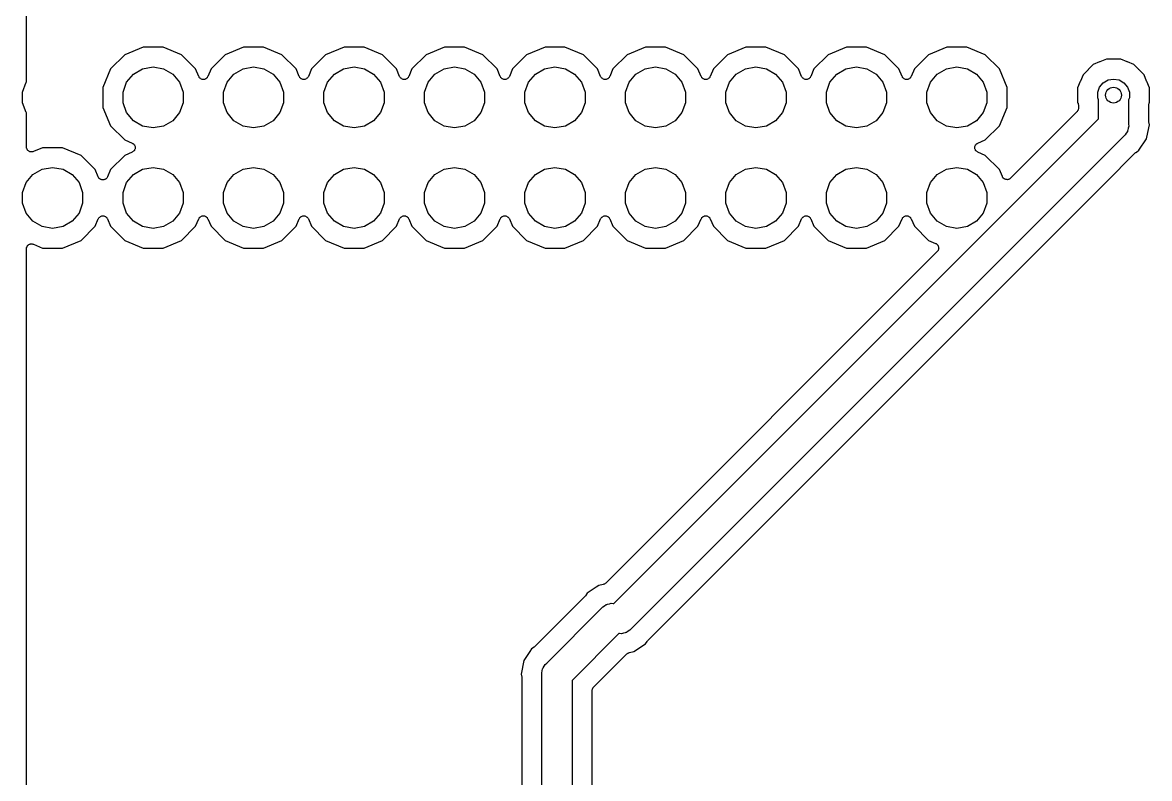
# Model space of a CAD drawing. Extents: x 121 to 245, y -148 to -51.
# Drawn here: x 121.16 to 149.65, y -93.92 to -74.82 of the extents above; entities that cross this region are included whole.
import ezdxf

# ---------------------------------------------------------------- set-up
doc = ezdxf.new("R2010")
doc.units = 0
doc.header["$MEASUREMENT"] = 0
doc.layers.add('BLACK', color=7, linetype='CONTINUOUS')

msp = doc.modelspace()

# ---------------------------------------------------------------- linework, layer by layer
at = {"layer": 'BLACK', "linetype": 'CONTINUOUS'}
for p, q in [((121.258, -76.3146), (121.258, -52.1224)), ((124.208, -75.44), (123.742, -75.633)), ((124.712, -75.44), (124.208, -75.44)), ((125.178, -75.633), (124.712, -75.44)), ((126.748, -75.44), (126.282, -75.633)), ((127.252, -75.44), (126.748, -75.44)), ((127.718, -75.633), (127.252, -75.44)), ((129.288, -75.44), (128.822, -75.633)), ((129.792, -75.44), (129.288, -75.44)), ((130.258, -75.633), (129.792, -75.44)), ((131.828, -75.44), (131.362, -75.633)), ((132.332, -75.44), (131.828, -75.44)), ((132.798, -75.633), (132.332, -75.44)), ((134.368, -75.44), (133.902, -75.633)), ((134.872, -75.44), (134.368, -75.44)), ((135.338, -75.633), (134.872, -75.44)), ((136.908, -75.44), (136.442, -75.633)), ((137.412, -75.44), (136.908, -75.44)), ((137.878, -75.633), (137.412, -75.44)), ((139.448, -75.44), (138.982, -75.633)), ((139.952, -75.44), (139.448, -75.44)), ((140.418, -75.633), (139.952, -75.44)), ((141.988, -75.44), (141.522, -75.633)), ((142.492, -75.44), (141.988, -75.44)), ((142.958, -75.633), (142.492, -75.44)), ((144.528, -75.44), (144.062, -75.633)), ((145.032, -75.44), (144.528, -75.44)), ((145.498, -75.633), (145.032, -75.44)), ((123.742, -75.633), (123.385, -75.9897)), ((125.535, -75.9897), (125.178, -75.633)), ((126.282, -75.633), (125.925, -75.9897)), ((128.075, -75.9897), (127.718, -75.633)), ((128.822, -75.633), (128.465, -75.9897)), ((130.615, -75.9897), (130.258, -75.633)), ((131.362, -75.633), (131.005, -75.9897)), ((133.155, -75.9897), (132.798, -75.633)), ((133.902, -75.633), (133.545, -75.9897)), ((135.695, -75.9897), (135.338, -75.633)), ((136.442, -75.633), (136.085, -75.9897)), ((138.235, -75.9897), (137.878, -75.633)), ((138.982, -75.633), (138.625, -75.9897)), ((140.775, -75.9897), (140.418, -75.633)), ((141.522, -75.633), (141.165, -75.9897)), ((143.315, -75.9897), (142.958, -75.633)), ((144.062, -75.633), (143.705, -75.9897)), ((145.855, -75.9897), (145.498, -75.633)), ((148.559, -75.742), (148.397, -75.8094)), ((148.735, -75.742), (148.559, -75.742)), ((148.74, -75.7412), (148.735, -75.742)), ((148.745, -75.742), (148.74, -75.7412)), ((148.921, -75.742), (148.745, -75.742)), ((149.083, -75.8094), (148.921, -75.742)), ((123.385, -75.9897), (123.192, -76.4558)), ((123.964, -76.1168), (124.196, -75.9828)), ((124.196, -75.9828), (124.46, -75.9363)), ((124.46, -75.9363), (124.724, -75.9828)), ((124.724, -75.9828), (124.956, -76.1168)), ((125.613, -76.1773), (125.535, -75.9897)), ((125.925, -75.9897), (125.847, -76.1773)), ((126.504, -76.1168), (126.736, -75.9828)), ((126.736, -75.9828), (127, -75.9363)), ((127, -75.9363), (127.264, -75.9828)), ((127.264, -75.9828), (127.496, -76.1168)), ((128.153, -76.1773), (128.075, -75.9897)), ((128.465, -75.9897), (128.387, -76.1773)), ((129.044, -76.1168), (129.276, -75.9828)), ((129.276, -75.9828), (129.54, -75.9363)), ((129.54, -75.9363), (129.804, -75.9828)), ((129.804, -75.9828), (130.036, -76.1168)), ((130.693, -76.1773), (130.615, -75.9897)), ((131.005, -75.9897), (130.927, -76.1773)), ((131.584, -76.1168), (131.816, -75.9828)), ((131.816, -75.9828), (132.08, -75.9363)), ((132.08, -75.9363), (132.344, -75.9828)), ((132.344, -75.9828), (132.576, -76.1168)), ((133.233, -76.1773), (133.155, -75.9897)), ((133.545, -75.9897), (133.467, -76.1773)), ((134.124, -76.1168), (134.356, -75.9828)), ((134.356, -75.9828), (134.62, -75.9363)), ((134.62, -75.9363), (134.884, -75.9828)), ((134.884, -75.9828), (135.116, -76.1168)), ((135.773, -76.1773), (135.695, -75.9897)), ((136.085, -75.9897), (136.007, -76.1773)), ((136.664, -76.1168), (136.896, -75.9828)), ((136.896, -75.9828), (137.16, -75.9363)), ((137.16, -75.9363), (137.424, -75.9828)), ((137.424, -75.9828), (137.656, -76.1168)), ((138.313, -76.1773), (138.235, -75.9897)), ((138.625, -75.9897), (138.547, -76.1773)), ((139.204, -76.1168), (139.436, -75.9828)), ((139.436, -75.9828), (139.7, -75.9363)), ((139.7, -75.9363), (139.964, -75.9828)), ((139.964, -75.9828), (140.196, -76.1168)), ((140.853, -76.1773), (140.775, -75.9897)), ((141.165, -75.9897), (141.087, -76.1773)), ((141.744, -76.1168), (141.976, -75.9828)), ((141.976, -75.9828), (142.24, -75.9363)), ((142.24, -75.9363), (142.504, -75.9828)), ((142.504, -75.9828), (142.736, -76.1168)), ((143.393, -76.1773), (143.315, -75.9897)), ((143.705, -75.9897), (143.627, -76.1773)), ((144.284, -76.1168), (144.516, -75.9828)), ((144.516, -75.9828), (144.78, -75.9363)), ((144.78, -75.9363), (145.044, -75.9828)), ((145.044, -75.9828), (145.276, -76.1168)), ((146.048, -76.4558), (145.855, -75.9897)), ((148.095, -76.0112), (147.97, -76.1357)), ((148.097, -76.0074), (148.095, -76.0112)), ((148.101, -76.0047), (148.097, -76.0074)), ((148.226, -75.8802), (148.101, -76.0047)), ((148.388, -75.8129), (148.226, -75.8802)), ((148.392, -75.8104), (148.388, -75.8129)), ((148.397, -75.8094), (148.392, -75.8104)), ((149.088, -75.8104), (149.083, -75.8094)), ((149.092, -75.8129), (149.088, -75.8104)), ((149.254, -75.8802), (149.092, -75.8129)), ((149.379, -76.0047), (149.254, -75.8802)), ((149.383, -76.0074), (149.379, -76.0047)), ((149.385, -76.0112), (149.383, -76.0074)), ((149.51, -76.1357), (149.385, -76.0112)), ((121.16, -76.574), (121.252, -76.3221)), ((121.252, -76.3221), (121.258, -76.3146)), ((123.7, -76.574), (123.792, -76.3221)), ((123.792, -76.3221), (123.964, -76.1168)), ((124.956, -76.1168), (125.128, -76.3221)), ((125.128, -76.3221), (125.22, -76.574)), ((125.622, -76.1913), (125.613, -76.1773)), ((125.629, -76.2061), (125.622, -76.1913)), ((125.633, -76.2098), (125.629, -76.2061)), ((125.636, -76.2145), (125.633, -76.2098)), ((125.65, -76.2246), (125.636, -76.2145)), ((125.662, -76.2359), (125.65, -76.2246)), ((125.667, -76.238), (125.662, -76.2359)), ((125.671, -76.2414), (125.667, -76.238)), ((125.687, -76.2464), (125.671, -76.2414)), ((125.703, -76.2527), (125.687, -76.2464)), ((125.708, -76.253), (125.703, -76.2527)), ((125.713, -76.2547), (125.708, -76.253)), ((125.73, -76.2539), (125.713, -76.2547)), ((125.747, -76.2547), (125.73, -76.2539)), ((125.752, -76.253), (125.747, -76.2547)), ((125.757, -76.2527), (125.752, -76.253)), ((125.773, -76.2464), (125.757, -76.2527)), ((125.789, -76.2414), (125.773, -76.2464)), ((125.793, -76.238), (125.789, -76.2414)), ((125.798, -76.2359), (125.793, -76.238)), ((125.81, -76.2246), (125.798, -76.2359)), ((125.824, -76.2145), (125.81, -76.2246)), ((125.827, -76.2098), (125.824, -76.2145)), ((125.831, -76.2061), (125.827, -76.2098)), ((125.838, -76.1913), (125.831, -76.2061)), ((125.847, -76.1773), (125.838, -76.1913)), ((126.24, -76.574), (126.332, -76.3221)), ((126.332, -76.3221), (126.504, -76.1168)), ((127.496, -76.1168), (127.668, -76.3221)), ((127.668, -76.3221), (127.76, -76.574)), ((128.162, -76.1913), (128.153, -76.1773)), ((128.169, -76.2061), (128.162, -76.1913)), ((128.173, -76.2098), (128.169, -76.2061)), ((128.176, -76.2145), (128.173, -76.2098)), ((128.19, -76.2246), (128.176, -76.2145)), ((128.202, -76.2359), (128.19, -76.2246)), ((128.207, -76.238), (128.202, -76.2359)), ((128.211, -76.2414), (128.207, -76.238)), ((128.227, -76.2464), (128.211, -76.2414)), ((128.243, -76.2527), (128.227, -76.2464)), ((128.248, -76.253), (128.243, -76.2527)), ((128.253, -76.2547), (128.248, -76.253)), ((128.27, -76.2539), (128.253, -76.2547)), ((128.287, -76.2547), (128.27, -76.2539)), ((128.292, -76.253), (128.287, -76.2547)), ((128.297, -76.2527), (128.292, -76.253)), ((128.313, -76.2464), (128.297, -76.2527)), ((128.329, -76.2414), (128.313, -76.2464)), ((128.333, -76.238), (128.329, -76.2414)), ((128.338, -76.2359), (128.333, -76.238)), ((128.35, -76.2246), (128.338, -76.2359)), ((128.364, -76.2145), (128.35, -76.2246)), ((128.367, -76.2098), (128.364, -76.2145)), ((128.371, -76.2061), (128.367, -76.2098)), ((128.378, -76.1913), (128.371, -76.2061)), ((128.387, -76.1773), (128.378, -76.1913)), ((128.78, -76.574), (128.872, -76.3221)), ((128.872, -76.3221), (129.044, -76.1168)), ((130.036, -76.1168), (130.208, -76.3221)), ((130.208, -76.3221), (130.3, -76.574)), ((130.702, -76.1913), (130.693, -76.1773)), ((130.709, -76.2061), (130.702, -76.1913)), ((130.713, -76.2098), (130.709, -76.2061)), ((130.716, -76.2145), (130.713, -76.2098)), ((130.73, -76.2246), (130.716, -76.2145)), ((130.742, -76.2359), (130.73, -76.2246)), ((130.747, -76.238), (130.742, -76.2359)), ((130.751, -76.2414), (130.747, -76.238)), ((130.767, -76.2464), (130.751, -76.2414)), ((130.783, -76.2527), (130.767, -76.2464)), ((130.788, -76.253), (130.783, -76.2527)), ((130.793, -76.2547), (130.788, -76.253)), ((130.81, -76.2539), (130.793, -76.2547)), ((130.827, -76.2547), (130.81, -76.2539)), ((130.832, -76.253), (130.827, -76.2547)), ((130.837, -76.2527), (130.832, -76.253)), ((130.853, -76.2464), (130.837, -76.2527)), ((130.869, -76.2414), (130.853, -76.2464)), ((130.873, -76.238), (130.869, -76.2414)), ((130.878, -76.2359), (130.873, -76.238)), ((130.89, -76.2246), (130.878, -76.2359)), ((130.904, -76.2145), (130.89, -76.2246)), ((130.907, -76.2098), (130.904, -76.2145)), ((130.911, -76.2061), (130.907, -76.2098)), ((130.918, -76.1913), (130.911, -76.2061)), ((130.927, -76.1773), (130.918, -76.1913)), ((131.32, -76.574), (131.412, -76.3221)), ((131.412, -76.3221), (131.584, -76.1168)), ((132.576, -76.1168), (132.748, -76.3221)), ((132.748, -76.3221), (132.84, -76.574)), ((133.242, -76.1913), (133.233, -76.1773)), ((133.249, -76.2061), (133.242, -76.1913)), ((133.253, -76.2098), (133.249, -76.2061)), ((133.256, -76.2145), (133.253, -76.2098)), ((133.27, -76.2246), (133.256, -76.2145)), ((133.282, -76.2359), (133.27, -76.2246)), ((133.287, -76.238), (133.282, -76.2359)), ((133.291, -76.2414), (133.287, -76.238)), ((133.307, -76.2464), (133.291, -76.2414)), ((133.323, -76.2527), (133.307, -76.2464)), ((133.328, -76.253), (133.323, -76.2527)), ((133.333, -76.2547), (133.328, -76.253)), ((133.35, -76.2539), (133.333, -76.2547)), ((133.367, -76.2547), (133.35, -76.2539)), ((133.372, -76.253), (133.367, -76.2547)), ((133.377, -76.2527), (133.372, -76.253)), ((133.393, -76.2464), (133.377, -76.2527)), ((133.409, -76.2414), (133.393, -76.2464)), ((133.413, -76.238), (133.409, -76.2414)), ((133.418, -76.2359), (133.413, -76.238)), ((133.43, -76.2246), (133.418, -76.2359)), ((133.444, -76.2145), (133.43, -76.2246)), ((133.447, -76.2098), (133.444, -76.2145)), ((133.451, -76.2061), (133.447, -76.2098)), ((133.458, -76.1913), (133.451, -76.2061)), ((133.467, -76.1773), (133.458, -76.1913)), ((133.86, -76.574), (133.952, -76.3221)), ((133.952, -76.3221), (134.124, -76.1168)), ((135.116, -76.1168), (135.288, -76.3221)), ((135.288, -76.3221), (135.38, -76.574)), ((135.782, -76.1913), (135.773, -76.1773)), ((135.789, -76.2061), (135.782, -76.1913)), ((135.793, -76.2098), (135.789, -76.2061)), ((135.796, -76.2145), (135.793, -76.2098)), ((135.81, -76.2246), (135.796, -76.2145)), ((135.822, -76.2359), (135.81, -76.2246)), ((135.827, -76.238), (135.822, -76.2359)), ((135.831, -76.2414), (135.827, -76.238)), ((135.847, -76.2464), (135.831, -76.2414)), ((135.863, -76.2527), (135.847, -76.2464)), ((135.868, -76.253), (135.863, -76.2527)), ((135.873, -76.2547), (135.868, -76.253)), ((135.89, -76.2539), (135.873, -76.2547)), ((135.907, -76.2547), (135.89, -76.2539)), ((135.912, -76.253), (135.907, -76.2547)), ((135.917, -76.2527), (135.912, -76.253)), ((135.933, -76.2464), (135.917, -76.2527)), ((135.949, -76.2414), (135.933, -76.2464)), ((135.953, -76.238), (135.949, -76.2414)), ((135.958, -76.2359), (135.953, -76.238)), ((135.97, -76.2246), (135.958, -76.2359)), ((135.984, -76.2145), (135.97, -76.2246)), ((135.987, -76.2098), (135.984, -76.2145)), ((135.991, -76.2061), (135.987, -76.2098)), ((135.998, -76.1913), (135.991, -76.2061)), ((136.007, -76.1773), (135.998, -76.1913)), ((136.4, -76.574), (136.492, -76.3221)), ((136.492, -76.3221), (136.664, -76.1168)), ((137.656, -76.1168), (137.828, -76.3221)), ((137.828, -76.3221), (137.92, -76.574)), ((138.322, -76.1913), (138.313, -76.1773)), ((138.329, -76.2061), (138.322, -76.1913)), ((138.333, -76.2098), (138.329, -76.2061)), ((138.336, -76.2145), (138.333, -76.2098)), ((138.35, -76.2246), (138.336, -76.2145)), ((138.362, -76.2359), (138.35, -76.2246)), ((138.367, -76.238), (138.362, -76.2359)), ((138.371, -76.2414), (138.367, -76.238)), ((138.387, -76.2464), (138.371, -76.2414)), ((138.403, -76.2527), (138.387, -76.2464)), ((138.408, -76.253), (138.403, -76.2527)), ((138.413, -76.2547), (138.408, -76.253)), ((138.43, -76.2539), (138.413, -76.2547)), ((138.447, -76.2547), (138.43, -76.2539)), ((138.452, -76.253), (138.447, -76.2547)), ((138.457, -76.2527), (138.452, -76.253)), ((138.473, -76.2464), (138.457, -76.2527)), ((138.489, -76.2414), (138.473, -76.2464)), ((138.493, -76.238), (138.489, -76.2414)), ((138.498, -76.2359), (138.493, -76.238)), ((138.51, -76.2246), (138.498, -76.2359)), ((138.524, -76.2145), (138.51, -76.2246)), ((138.527, -76.2098), (138.524, -76.2145)), ((138.531, -76.2061), (138.527, -76.2098)), ((138.538, -76.1913), (138.531, -76.2061)), ((138.547, -76.1773), (138.538, -76.1913)), ((138.94, -76.574), (139.032, -76.3221)), ((139.032, -76.3221), (139.204, -76.1168)), ((140.196, -76.1168), (140.368, -76.3221)), ((140.368, -76.3221), (140.46, -76.574)), ((140.862, -76.1913), (140.853, -76.1773)), ((140.869, -76.2061), (140.862, -76.1913)), ((140.873, -76.2098), (140.869, -76.2061)), ((140.876, -76.2145), (140.873, -76.2098)), ((140.89, -76.2246), (140.876, -76.2145)), ((140.902, -76.2359), (140.89, -76.2246)), ((140.907, -76.238), (140.902, -76.2359)), ((140.911, -76.2414), (140.907, -76.238)), ((140.927, -76.2464), (140.911, -76.2414)), ((140.943, -76.2527), (140.927, -76.2464)), ((140.948, -76.253), (140.943, -76.2527)), ((140.953, -76.2547), (140.948, -76.253)), ((140.97, -76.2539), (140.953, -76.2547)), ((140.987, -76.2547), (140.97, -76.2539)), ((140.992, -76.253), (140.987, -76.2547)), ((140.997, -76.2527), (140.992, -76.253)), ((141.013, -76.2464), (140.997, -76.2527)), ((141.029, -76.2414), (141.013, -76.2464)), ((141.033, -76.238), (141.029, -76.2414)), ((141.038, -76.2359), (141.033, -76.238)), ((141.05, -76.2246), (141.038, -76.2359)), ((141.064, -76.2145), (141.05, -76.2246)), ((141.067, -76.2098), (141.064, -76.2145)), ((141.071, -76.2061), (141.067, -76.2098)), ((141.078, -76.1913), (141.071, -76.2061)), ((141.087, -76.1773), (141.078, -76.1913)), ((141.48, -76.574), (141.572, -76.3221)), ((141.572, -76.3221), (141.744, -76.1168)), ((142.736, -76.1168), (142.908, -76.3221)), ((142.908, -76.3221), (143, -76.574)), ((143.402, -76.1913), (143.393, -76.1773)), ((143.409, -76.2061), (143.402, -76.1913)), ((143.413, -76.2098), (143.409, -76.2061)), ((143.416, -76.2145), (143.413, -76.2098)), ((143.43, -76.2246), (143.416, -76.2145)), ((143.442, -76.2359), (143.43, -76.2246)), ((143.447, -76.238), (143.442, -76.2359)), ((143.451, -76.2414), (143.447, -76.238)), ((143.467, -76.2464), (143.451, -76.2414)), ((143.483, -76.2527), (143.467, -76.2464)), ((143.488, -76.253), (143.483, -76.2527)), ((143.493, -76.2547), (143.488, -76.253)), ((143.51, -76.2539), (143.493, -76.2547)), ((143.527, -76.2547), (143.51, -76.2539)), ((143.532, -76.253), (143.527, -76.2547)), ((143.537, -76.2527), (143.532, -76.253)), ((143.553, -76.2464), (143.537, -76.2527)), ((143.569, -76.2414), (143.553, -76.2464)), ((143.573, -76.238), (143.569, -76.2414)), ((143.578, -76.2359), (143.573, -76.238)), ((143.59, -76.2246), (143.578, -76.2359)), ((143.604, -76.2145), (143.59, -76.2246)), ((143.607, -76.2098), (143.604, -76.2145)), ((143.611, -76.2061), (143.607, -76.2098)), ((143.618, -76.1913), (143.611, -76.2061)), ((143.627, -76.1773), (143.618, -76.1913)), ((144.02, -76.574), (144.112, -76.3221)), ((144.112, -76.3221), (144.284, -76.1168)), ((145.276, -76.1168), (145.448, -76.3221)), ((145.448, -76.3221), (145.54, -76.574)), ((147.899, -76.3067), (147.832, -76.4694)), ((147.9, -76.3022), (147.899, -76.3067)), ((147.903, -76.2983), (147.9, -76.3022)), ((147.97, -76.1357), (147.903, -76.2983)), ((148.388, -76.4469), (148.479, -76.3389)), ((148.479, -76.3389), (148.601, -76.2683)), ((148.601, -76.2683), (148.74, -76.2438)), ((148.74, -76.2438), (148.879, -76.2683)), ((148.879, -76.2683), (149.001, -76.3389)), ((149.001, -76.3389), (149.092, -76.4469)), ((149.577, -76.2983), (149.51, -76.1357)), ((149.58, -76.3022), (149.577, -76.2983)), ((149.581, -76.3067), (149.58, -76.3022)), ((149.648, -76.4694), (149.581, -76.3067)), ((121.16, -76.842), (121.16, -76.574)), ((123.192, -76.4558), (123.192, -76.9602)), ((123.7, -76.842), (123.7, -76.574)), ((125.22, -76.574), (125.22, -76.842)), ((126.24, -76.842), (126.24, -76.574)), ((127.76, -76.574), (127.76, -76.842)), ((128.78, -76.842), (128.78, -76.574)), ((130.3, -76.574), (130.3, -76.842)), ((131.32, -76.842), (131.32, -76.574)), ((132.84, -76.574), (132.84, -76.842)), ((133.86, -76.842), (133.86, -76.574)), ((135.38, -76.574), (135.38, -76.842)), ((136.4, -76.842), (136.4, -76.574)), ((137.92, -76.574), (137.92, -76.842)), ((138.94, -76.842), (138.94, -76.574)), ((140.46, -76.574), (140.46, -76.842)), ((141.48, -76.842), (141.48, -76.574)), ((143, -76.574), (143, -76.842)), ((144.02, -76.842), (144.02, -76.574)), ((145.54, -76.574), (145.54, -76.842)), ((146.048, -76.9602), (146.048, -76.4558)), ((147.832, -76.4694), (147.832, -76.8306)), ((148.34, -76.5795), (148.388, -76.4469)), ((148.34, -76.7205), (148.34, -76.5795)), ((149.092, -76.4469), (149.14, -76.5795)), ((149.14, -76.5795), (149.14, -76.7205)), ((149.648, -76.8306), (149.648, -76.4694)), ((121.252, -77.0939), (121.16, -76.842)), ((123.792, -77.0939), (123.7, -76.842)), ((125.22, -76.842), (125.128, -77.0939)), ((126.332, -77.0939), (126.24, -76.842)), ((127.76, -76.842), (127.668, -77.0939)), ((128.872, -77.0939), (128.78, -76.842)), ((130.3, -76.842), (130.208, -77.0939)), ((131.412, -77.0939), (131.32, -76.842)), ((132.84, -76.842), (132.748, -77.0939)), ((133.952, -77.0939), (133.86, -76.842)), ((135.38, -76.842), (135.288, -77.0939)), ((136.492, -77.0939), (136.4, -76.842)), ((137.92, -76.842), (137.828, -77.0939)), ((139.032, -77.0939), (138.94, -76.842)), ((140.46, -76.842), (140.368, -77.0939)), ((141.572, -77.0939), (141.48, -76.842)), ((143, -76.842), (142.908, -77.0939)), ((144.112, -77.0939), (144.02, -76.842)), ((145.54, -76.842), (145.448, -77.0939)), ((147.832, -76.8306), (147.841, -76.8531)), ((147.841, -76.8531), (147.842, -76.8559)), ((147.842, -76.8559), (147.843, -76.8583)), ((147.843, -76.8583), (147.847, -76.8773)), ((147.847, -76.8773), (147.851, -76.8962)), ((147.851, -76.8962), (147.851, -76.899)), ((147.851, -76.899), (147.851, -76.9017)), ((147.851, -76.9017), (147.851, -76.9838)), ((148.359, -76.7727), (148.34, -76.7205)), ((148.359, -77.1824), (148.359, -76.7727)), ((149.14, -76.7205), (149.121, -76.7727)), ((149.121, -76.7727), (149.121, -77.3881)), ((149.629, -76.8962), (149.633, -76.8773)), ((149.629, -76.899), (149.629, -76.8962)), ((149.629, -76.9017), (149.629, -76.899)), ((149.629, -77.3046), (149.629, -76.9017)), ((149.633, -76.8773), (149.637, -76.8583)), ((149.637, -76.8583), (149.638, -76.8559)), ((149.638, -76.8559), (149.639, -76.8531)), ((149.639, -76.8531), (149.648, -76.8306)), ((121.258, -77.1014), (121.252, -77.0939)), ((121.258, -77.9597), (121.258, -77.1014)), ((123.192, -76.9602), (123.385, -77.4263)), ((123.964, -77.2992), (123.792, -77.0939)), ((125.128, -77.0939), (124.956, -77.2992)), ((126.504, -77.2992), (126.332, -77.0939)), ((127.668, -77.0939), (127.496, -77.2992)), ((129.044, -77.2992), (128.872, -77.0939)), ((130.208, -77.0939), (130.036, -77.2992)), ((131.584, -77.2992), (131.412, -77.0939)), ((132.748, -77.0939), (132.576, -77.2992)), ((134.124, -77.2992), (133.952, -77.0939)), ((135.288, -77.0939), (135.116, -77.2992)), ((136.664, -77.2992), (136.492, -77.0939)), ((137.828, -77.0939), (137.656, -77.2992)), ((139.204, -77.2992), (139.032, -77.0939)), ((140.368, -77.0939), (140.196, -77.2992)), ((141.744, -77.2992), (141.572, -77.0939)), ((142.908, -77.0939), (142.736, -77.2992)), ((144.284, -77.2992), (144.112, -77.0939)), ((145.448, -77.0939), (145.276, -77.2992)), ((145.855, -77.4263), (146.048, -76.9602)), ((147.814, -77.0736), (146.137, -78.7508)), ((147.817, -77.0691), (147.814, -77.0736)), ((147.821, -77.0655), (147.817, -77.0691)), ((147.83, -77.0511), (147.821, -77.0655)), ((147.839, -77.0375), (147.83, -77.0511)), ((147.841, -77.0321), (147.839, -77.0375)), ((147.843, -77.0273), (147.841, -77.0321)), ((147.846, -77.0109), (147.843, -77.0273)), ((147.851, -76.9949), (147.846, -77.0109)), ((147.851, -76.9838), (147.85, -76.9893)), ((147.85, -76.9893), (147.851, -76.9949)), ((148.359, -77.2469), (148.359, -77.1824)), ((123.385, -77.4263), (123.742, -77.783)), ((124.196, -77.4332), (123.964, -77.2992)), ((124.46, -77.4797), (124.196, -77.4332)), ((124.724, -77.4332), (124.46, -77.4797)), ((124.956, -77.2992), (124.724, -77.4332)), ((126.736, -77.4332), (126.504, -77.2992)), ((127, -77.4797), (126.736, -77.4332)), ((127.264, -77.4332), (127, -77.4797)), ((127.496, -77.2992), (127.264, -77.4332)), ((129.276, -77.4332), (129.044, -77.2992)), ((129.54, -77.4797), (129.276, -77.4332)), ((129.804, -77.4332), (129.54, -77.4797)), ((130.036, -77.2992), (129.804, -77.4332)), ((131.816, -77.4332), (131.584, -77.2992)), ((132.08, -77.4797), (131.816, -77.4332)), ((132.344, -77.4332), (132.08, -77.4797)), ((132.576, -77.2992), (132.344, -77.4332)), ((134.356, -77.4332), (134.124, -77.2992)), ((134.62, -77.4797), (134.356, -77.4332)), ((134.884, -77.4332), (134.62, -77.4797)), ((135.116, -77.2992), (134.884, -77.4332)), ((136.108, -89.498), (148.359, -77.2469)), ((136.896, -77.4332), (136.664, -77.2992)), ((137.16, -77.4797), (136.896, -77.4332)), ((137.424, -77.4332), (137.16, -77.4797)), ((137.656, -77.2992), (137.424, -77.4332)), ((139.436, -77.4332), (139.204, -77.2992)), ((139.7, -77.4797), (139.436, -77.4332)), ((139.964, -77.4332), (139.7, -77.4797)), ((140.196, -77.2992), (139.964, -77.4332)), ((141.976, -77.4332), (141.744, -77.2992)), ((142.24, -77.4797), (141.976, -77.4332)), ((142.504, -77.4332), (142.24, -77.4797)), ((142.736, -77.2992), (142.504, -77.4332)), ((144.516, -77.4332), (144.284, -77.2992)), ((144.78, -77.4797), (144.516, -77.4332)), ((145.044, -77.4332), (144.78, -77.4797)), ((145.276, -77.2992), (145.044, -77.4332)), ((145.498, -77.783), (145.855, -77.4263)), ((149.112, -77.4872), (149.104, -77.537)), ((149.125, -77.4384), (149.112, -77.4872)), ((149.121, -77.3881), (149.125, -77.4384)), ((149.577, -77.7516), (149.631, -77.48)), ((149.631, -77.3169), (149.629, -77.3046)), ((149.631, -77.3294), (149.631, -77.3169)), ((149.646, -77.4047), (149.631, -77.3294)), ((149.631, -77.48), (149.646, -77.4047)), ((149.631, -77.48), (149.631, -77.48)), ((148.998, -77.6858), (136.547, -90.1366)), ((149.036, -77.6534), (148.998, -77.6858)), ((149.062, -77.6096), (149.036, -77.6534)), ((149.091, -77.5682), (149.062, -77.6096)), ((149.095, -77.5517), (149.091, -77.5682)), ((149.104, -77.537), (149.095, -77.5517)), ((149.381, -78.0456), (149.577, -77.7516)), ((121.26, -77.9733), (121.258, -77.9597)), ((121.261, -77.9872), (121.26, -77.9733)), ((121.264, -77.9949), (121.261, -77.9872)), ((121.266, -78.0031), (121.264, -77.9949)), ((121.273, -78.0151), (121.266, -78.0031)), ((121.278, -78.0279), (121.273, -78.0151)), ((121.284, -78.0341), (121.278, -78.0279)), ((121.288, -78.0413), (121.284, -78.0341)), ((121.298, -78.0502), (121.288, -78.0413)), ((121.308, -78.0604), (121.298, -78.0502)), ((121.668, -77.98), (121.434, -78.077)), ((122.172, -77.98), (121.668, -77.98)), ((122.638, -78.173), (122.172, -77.98)), ((123.742, -77.783), (123.929, -77.8607)), ((123.929, -77.8607), (123.943, -77.8696)), ((123.943, -77.8696), (123.958, -77.8772)), ((123.958, -77.8772), (123.962, -77.8814)), ((123.962, -77.8814), (123.967, -77.8844)), ((123.967, -77.8844), (123.977, -77.8975)), ((123.977, -77.8975), (123.988, -77.9098)), ((123.988, -78.0462), (123.977, -78.0585)), ((123.988, -77.9098), (123.99, -77.9149)), ((123.99, -78.0411), (123.988, -78.0462)), ((123.99, -77.9149), (123.993, -77.9194)), ((123.993, -78.0366), (123.99, -78.0411)), ((123.993, -77.9194), (123.998, -77.9352)), ((123.998, -78.0208), (123.993, -78.0366)), ((123.998, -77.9352), (124.005, -77.9505)), ((124.005, -78.0055), (123.998, -78.0208)), ((124.005, -77.9505), (124.005, -77.9561)), ((124.005, -77.9561), (124.007, -77.9614)), ((124.007, -77.9946), (124.005, -77.9999)), ((124.005, -77.9999), (124.005, -78.0055)), ((124.007, -77.9614), (124.006, -77.978)), ((124.006, -77.978), (124.007, -77.9946)), ((145.233, -77.9614), (145.235, -77.9561)), ((145.234, -77.978), (145.233, -77.9614)), ((145.233, -77.9946), (145.234, -77.978)), ((145.235, -77.9999), (145.233, -77.9946)), ((145.235, -77.9505), (145.242, -77.9352)), ((145.235, -77.9561), (145.235, -77.9505)), ((145.235, -78.0055), (145.235, -77.9999)), ((145.242, -78.0208), (145.235, -78.0055)), ((145.242, -77.9352), (145.247, -77.9194)), ((145.247, -78.0366), (145.242, -78.0208)), ((145.247, -77.9194), (145.25, -77.9149)), ((145.25, -78.0411), (145.247, -78.0366)), ((145.25, -77.9149), (145.252, -77.9098)), ((145.252, -78.0462), (145.25, -78.0411)), ((145.252, -77.9098), (145.263, -77.8975)), ((145.263, -78.0585), (145.252, -78.0462)), ((145.263, -77.8975), (145.273, -77.8844)), ((145.273, -77.8844), (145.278, -77.8814)), ((145.278, -77.8814), (145.282, -77.8772)), ((145.282, -77.8772), (145.297, -77.8696)), ((145.297, -77.8696), (145.311, -77.8607)), ((145.311, -77.8607), (145.498, -77.783)), ((149.317, -78.0883), (149.381, -78.0456)), ((121.315, -78.0643), (121.308, -78.0604)), ((121.322, -78.0697), (121.315, -78.0643)), ((121.335, -78.0744), (121.322, -78.0697)), ((121.347, -78.0808), (121.335, -78.0744)), ((121.355, -78.0819), (121.347, -78.0808)), ((121.363, -78.0847), (121.355, -78.0819)), ((121.377, -78.0847), (121.363, -78.0847)), ((121.391, -78.0865), (121.377, -78.0847)), ((121.399, -78.0847), (121.391, -78.0865)), ((121.407, -78.0847), (121.399, -78.0847)), ((121.42, -78.08), (121.407, -78.0847)), ((121.434, -78.077), (121.42, -78.08)), ((122.995, -78.5297), (122.638, -78.173)), ((123.742, -78.173), (123.385, -78.5297)), ((123.929, -78.0953), (123.742, -78.173)), ((123.943, -78.0864), (123.929, -78.0953)), ((123.958, -78.0788), (123.943, -78.0864)), ((123.962, -78.0746), (123.958, -78.0788)), ((123.967, -78.0716), (123.962, -78.0746)), ((123.977, -78.0585), (123.967, -78.0716)), ((145.273, -78.0716), (145.263, -78.0585)), ((145.278, -78.0746), (145.273, -78.0716)), ((145.282, -78.0788), (145.278, -78.0746)), ((145.297, -78.0864), (145.282, -78.0788)), ((145.311, -78.0953), (145.297, -78.0864)), ((145.498, -78.173), (145.311, -78.0953)), ((145.855, -78.5297), (145.498, -78.173)), ((148.521, -78.8807), (149.298, -78.1041)), ((149.298, -78.1041), (149.308, -78.0969)), ((149.308, -78.0969), (149.317, -78.0883)), ((121.424, -78.6568), (121.656, -78.5228)), ((121.656, -78.5228), (121.92, -78.4763)), ((121.92, -78.4763), (122.184, -78.5228)), ((122.184, -78.5228), (122.416, -78.6568)), ((123.073, -78.7173), (122.995, -78.5297)), ((123.385, -78.5297), (123.307, -78.7173)), ((123.964, -78.6568), (124.196, -78.5228)), ((124.196, -78.5228), (124.46, -78.4763)), ((124.46, -78.4763), (124.724, -78.5228)), ((124.724, -78.5228), (124.956, -78.6568)), ((126.504, -78.6568), (126.736, -78.5228)), ((126.736, -78.5228), (127, -78.4763)), ((127, -78.4763), (127.264, -78.5228)), ((127.264, -78.5228), (127.496, -78.6568)), ((129.044, -78.6568), (129.276, -78.5228)), ((129.276, -78.5228), (129.54, -78.4763)), ((129.54, -78.4763), (129.804, -78.5228)), ((129.804, -78.5228), (130.036, -78.6568)), ((131.584, -78.6568), (131.816, -78.5228)), ((131.816, -78.5228), (132.08, -78.4763)), ((132.08, -78.4763), (132.344, -78.5228)), ((132.344, -78.5228), (132.576, -78.6568)), ((134.124, -78.6568), (134.356, -78.5228)), ((134.356, -78.5228), (134.62, -78.4763)), ((134.62, -78.4763), (134.884, -78.5228)), ((134.884, -78.5228), (135.116, -78.6568)), ((136.664, -78.6568), (136.896, -78.5228)), ((136.896, -78.5228), (137.16, -78.4763)), ((137.16, -78.4763), (137.424, -78.5228)), ((137.424, -78.5228), (137.656, -78.6568)), ((139.204, -78.6568), (139.436, -78.5228)), ((139.436, -78.5228), (139.7, -78.4763)), ((139.7, -78.4763), (139.964, -78.5228)), ((139.964, -78.5228), (140.196, -78.6568)), ((141.744, -78.6568), (141.976, -78.5228)), ((141.976, -78.5228), (142.24, -78.4763)), ((142.24, -78.4763), (142.504, -78.5228)), ((142.504, -78.5228), (142.736, -78.6568)), ((144.284, -78.6568), (144.516, -78.5228)), ((144.516, -78.5228), (144.78, -78.4763)), ((144.78, -78.4763), (145.044, -78.5228)), ((145.044, -78.5228), (145.276, -78.6568)), ((145.929, -78.7096), (145.855, -78.5297)), ((121.16, -79.114), (121.252, -78.8621)), ((121.252, -78.8621), (121.424, -78.6568)), ((122.416, -78.6568), (122.588, -78.8621)), ((122.588, -78.8621), (122.68, -79.114)), ((123.082, -78.7313), (123.073, -78.7173)), ((123.089, -78.7461), (123.082, -78.7313)), ((123.093, -78.7498), (123.089, -78.7461)), ((123.096, -78.7545), (123.093, -78.7498)), ((123.11, -78.7646), (123.096, -78.7545)), ((123.122, -78.7759), (123.11, -78.7646)), ((123.127, -78.778), (123.122, -78.7759)), ((123.131, -78.7814), (123.127, -78.778)), ((123.147, -78.7864), (123.131, -78.7814)), ((123.163, -78.7927), (123.147, -78.7864)), ((123.168, -78.793), (123.163, -78.7927)), ((123.173, -78.7947), (123.168, -78.793)), ((123.19, -78.7939), (123.173, -78.7947)), ((123.207, -78.7947), (123.19, -78.7939)), ((123.212, -78.793), (123.207, -78.7947)), ((123.217, -78.7927), (123.212, -78.793)), ((123.233, -78.7864), (123.217, -78.7927)), ((123.249, -78.7814), (123.233, -78.7864)), ((123.253, -78.778), (123.249, -78.7814)), ((123.258, -78.7759), (123.253, -78.778)), ((123.27, -78.7646), (123.258, -78.7759)), ((123.284, -78.7545), (123.27, -78.7646)), ((123.287, -78.7498), (123.284, -78.7545)), ((123.291, -78.7461), (123.287, -78.7498)), ((123.298, -78.7313), (123.291, -78.7461)), ((123.307, -78.7173), (123.298, -78.7313)), ((123.7, -79.114), (123.792, -78.8621)), ((123.792, -78.8621), (123.964, -78.6568)), ((124.956, -78.6568), (125.128, -78.8621)), ((125.128, -78.8621), (125.22, -79.114)), ((126.24, -79.114), (126.332, -78.8621)), ((126.332, -78.8621), (126.504, -78.6568)), ((127.496, -78.6568), (127.668, -78.8621)), ((127.668, -78.8621), (127.76, -79.114)), ((128.78, -79.114), (128.872, -78.8621)), ((128.872, -78.8621), (129.044, -78.6568)), ((130.036, -78.6568), (130.208, -78.8621)), ((130.208, -78.8621), (130.3, -79.114)), ((131.32, -79.114), (131.412, -78.8621)), ((131.412, -78.8621), (131.584, -78.6568)), ((132.576, -78.6568), (132.748, -78.8621)), ((132.748, -78.8621), (132.84, -79.114)), ((133.86, -79.114), (133.952, -78.8621)), ((133.952, -78.8621), (134.124, -78.6568)), ((135.116, -78.6568), (135.288, -78.8621)), ((135.288, -78.8621), (135.38, -79.114)), ((136.4, -79.114), (136.492, -78.8621)), ((136.492, -78.8621), (136.664, -78.6568)), ((136.965, -90.4369), (148.521, -78.8807)), ((137.656, -78.6568), (137.828, -78.8621)), ((137.828, -78.8621), (137.92, -79.114)), ((138.94, -79.114), (139.032, -78.8621)), ((139.032, -78.8621), (139.204, -78.6568)), ((140.196, -78.6568), (140.368, -78.8621)), ((140.368, -78.8621), (140.46, -79.114)), ((141.48, -79.114), (141.572, -78.8621)), ((141.572, -78.8621), (141.744, -78.6568)), ((142.736, -78.6568), (142.908, -78.8621)), ((142.908, -78.8621), (143, -79.114)), ((144.02, -79.114), (144.112, -78.8621)), ((144.112, -78.8621), (144.284, -78.6568)), ((145.276, -78.6568), (145.448, -78.8621)), ((145.448, -78.8621), (145.54, -79.114)), ((145.937, -78.7213), (145.929, -78.7096)), ((145.943, -78.7339), (145.937, -78.7213)), ((145.949, -78.7398), (145.943, -78.7339)), ((145.953, -78.7468), (145.949, -78.7398)), ((145.964, -78.7553), (145.953, -78.7468)), ((145.974, -78.7651), (145.964, -78.7553)), ((145.982, -78.7686), (145.974, -78.7651)), ((145.988, -78.7737), (145.982, -78.7686)), ((146.001, -78.7778), (145.988, -78.7737)), ((146.014, -78.7837), (146.001, -78.7778)), ((146.022, -78.7844), (146.014, -78.7837)), ((146.03, -78.7869), (146.022, -78.7844)), ((146.044, -78.7863), (146.03, -78.7869)), ((146.058, -78.7875), (146.044, -78.7863)), ((146.066, -78.7854), (146.058, -78.7875)), ((146.074, -78.785), (146.066, -78.7854)), ((146.087, -78.7797), (146.074, -78.785)), ((146.1, -78.7761), (146.087, -78.7797)), ((146.107, -78.7713), (146.1, -78.7761)), ((146.115, -78.7681), (146.107, -78.7713)), ((146.125, -78.7588), (146.115, -78.7681)), ((146.137, -78.7508), (146.125, -78.7588)), ((148.521, -78.8807), (148.521, -78.8807)), ((121.16, -79.382), (121.16, -79.114)), ((122.68, -79.114), (122.68, -79.382)), ((123.7, -79.382), (123.7, -79.114)), ((125.22, -79.114), (125.22, -79.382)), ((126.24, -79.382), (126.24, -79.114)), ((127.76, -79.114), (127.76, -79.382)), ((128.78, -79.382), (128.78, -79.114)), ((130.3, -79.114), (130.3, -79.382)), ((131.32, -79.382), (131.32, -79.114)), ((132.84, -79.114), (132.84, -79.382)), ((133.86, -79.382), (133.86, -79.114)), ((135.38, -79.114), (135.38, -79.382)), ((136.4, -79.382), (136.4, -79.114)), ((137.92, -79.114), (137.92, -79.382)), ((138.94, -79.382), (138.94, -79.114)), ((140.46, -79.114), (140.46, -79.382)), ((141.48, -79.382), (141.48, -79.114)), ((143, -79.114), (143, -79.382)), ((144.02, -79.382), (144.02, -79.114)), ((145.54, -79.114), (145.54, -79.382)), ((121.252, -79.6339), (121.16, -79.382)), ((122.68, -79.382), (122.588, -79.6339)), ((123.792, -79.6339), (123.7, -79.382)), ((125.22, -79.382), (125.128, -79.6339)), ((126.332, -79.6339), (126.24, -79.382)), ((127.76, -79.382), (127.668, -79.6339)), ((128.872, -79.6339), (128.78, -79.382)), ((130.3, -79.382), (130.208, -79.6339)), ((131.412, -79.6339), (131.32, -79.382)), ((132.84, -79.382), (132.748, -79.6339)), ((133.952, -79.6339), (133.86, -79.382)), ((135.38, -79.382), (135.288, -79.6339)), ((136.492, -79.6339), (136.4, -79.382)), ((137.92, -79.382), (137.828, -79.6339)), ((139.032, -79.6339), (138.94, -79.382)), ((140.46, -79.382), (140.368, -79.6339)), ((141.572, -79.6339), (141.48, -79.382)), ((143, -79.382), (142.908, -79.6339)), ((144.112, -79.6339), (144.02, -79.382)), ((145.54, -79.382), (145.448, -79.6339)), ((121.424, -79.8392), (121.252, -79.6339)), ((122.588, -79.6339), (122.416, -79.8392)), ((123.073, -79.7787), (123.082, -79.7647)), ((123.082, -79.7647), (123.089, -79.7499)), ((123.089, -79.7499), (123.093, -79.7462)), ((123.093, -79.7462), (123.096, -79.7415)), ((123.096, -79.7415), (123.11, -79.7314)), ((123.11, -79.7314), (123.122, -79.7201)), ((123.122, -79.7201), (123.127, -79.718)), ((123.127, -79.718), (123.131, -79.7146)), ((123.131, -79.7146), (123.147, -79.7096)), ((123.147, -79.7096), (123.163, -79.7033)), ((123.163, -79.7033), (123.168, -79.703)), ((123.168, -79.703), (123.173, -79.7013)), ((123.173, -79.7013), (123.19, -79.7021)), ((123.19, -79.7021), (123.207, -79.7013)), ((123.207, -79.7013), (123.212, -79.703)), ((123.212, -79.703), (123.217, -79.7033)), ((123.217, -79.7033), (123.233, -79.7096)), ((123.233, -79.7096), (123.249, -79.7146)), ((123.249, -79.7146), (123.253, -79.718)), ((123.253, -79.718), (123.258, -79.7201)), ((123.258, -79.7201), (123.27, -79.7314)), ((123.27, -79.7314), (123.284, -79.7415)), ((123.284, -79.7415), (123.287, -79.7462)), ((123.287, -79.7462), (123.291, -79.7499)), ((123.291, -79.7499), (123.298, -79.7647)), ((123.298, -79.7647), (123.307, -79.7787)), ((123.964, -79.8392), (123.792, -79.6339)), ((125.128, -79.6339), (124.956, -79.8392)), ((125.613, -79.7787), (125.622, -79.7647)), ((125.622, -79.7647), (125.629, -79.7499)), ((125.629, -79.7499), (125.633, -79.7462)), ((125.633, -79.7462), (125.636, -79.7415)), ((125.636, -79.7415), (125.65, -79.7314)), ((125.65, -79.7314), (125.662, -79.7201)), ((125.662, -79.7201), (125.667, -79.718)), ((125.667, -79.718), (125.671, -79.7146)), ((125.671, -79.7146), (125.687, -79.7096)), ((125.687, -79.7096), (125.703, -79.7033)), ((125.703, -79.7033), (125.708, -79.703)), ((125.708, -79.703), (125.713, -79.7013)), ((125.713, -79.7013), (125.73, -79.7021)), ((125.73, -79.7021), (125.747, -79.7013)), ((125.747, -79.7013), (125.752, -79.703)), ((125.752, -79.703), (125.757, -79.7033)), ((125.757, -79.7033), (125.773, -79.7096)), ((125.773, -79.7096), (125.789, -79.7146)), ((125.789, -79.7146), (125.793, -79.718)), ((125.793, -79.718), (125.798, -79.7201)), ((125.798, -79.7201), (125.81, -79.7314)), ((125.81, -79.7314), (125.824, -79.7415)), ((125.824, -79.7415), (125.827, -79.7462)), ((125.827, -79.7462), (125.831, -79.7499)), ((125.831, -79.7499), (125.838, -79.7647)), ((125.838, -79.7647), (125.847, -79.7787)), ((126.504, -79.8392), (126.332, -79.6339)), ((127.668, -79.6339), (127.496, -79.8392)), ((128.153, -79.7787), (128.162, -79.7647)), ((128.162, -79.7647), (128.169, -79.7499)), ((128.169, -79.7499), (128.173, -79.7462)), ((128.173, -79.7462), (128.176, -79.7415)), ((128.176, -79.7415), (128.19, -79.7314)), ((128.19, -79.7314), (128.202, -79.7201)), ((128.202, -79.7201), (128.207, -79.718)), ((128.207, -79.718), (128.211, -79.7146)), ((128.211, -79.7146), (128.227, -79.7096)), ((128.227, -79.7096), (128.243, -79.7033)), ((128.243, -79.7033), (128.248, -79.703)), ((128.248, -79.703), (128.253, -79.7013)), ((128.253, -79.7013), (128.27, -79.7021)), ((128.27, -79.7021), (128.287, -79.7013)), ((128.287, -79.7013), (128.292, -79.703)), ((128.292, -79.703), (128.297, -79.7033)), ((128.297, -79.7033), (128.313, -79.7096)), ((128.313, -79.7096), (128.329, -79.7146)), ((128.329, -79.7146), (128.333, -79.718)), ((128.333, -79.718), (128.338, -79.7201)), ((128.338, -79.7201), (128.35, -79.7314)), ((128.35, -79.7314), (128.364, -79.7415)), ((128.364, -79.7415), (128.367, -79.7462)), ((128.367, -79.7462), (128.371, -79.7499)), ((128.371, -79.7499), (128.378, -79.7647)), ((128.378, -79.7647), (128.387, -79.7787)), ((129.044, -79.8392), (128.872, -79.6339)), ((130.208, -79.6339), (130.036, -79.8392)), ((130.693, -79.7787), (130.702, -79.7647)), ((130.702, -79.7647), (130.709, -79.7499)), ((130.709, -79.7499), (130.713, -79.7462)), ((130.713, -79.7462), (130.716, -79.7415)), ((130.716, -79.7415), (130.73, -79.7314)), ((130.73, -79.7314), (130.742, -79.7201)), ((130.742, -79.7201), (130.747, -79.718)), ((130.747, -79.718), (130.751, -79.7146)), ((130.751, -79.7146), (130.767, -79.7096)), ((130.767, -79.7096), (130.783, -79.7033)), ((130.783, -79.7033), (130.788, -79.703)), ((130.788, -79.703), (130.793, -79.7013)), ((130.793, -79.7013), (130.81, -79.7021)), ((130.81, -79.7021), (130.827, -79.7013)), ((130.827, -79.7013), (130.832, -79.703)), ((130.832, -79.703), (130.837, -79.7033)), ((130.837, -79.7033), (130.853, -79.7096)), ((130.853, -79.7096), (130.869, -79.7146)), ((130.869, -79.7146), (130.873, -79.718)), ((130.873, -79.718), (130.878, -79.7201)), ((130.878, -79.7201), (130.89, -79.7314)), ((130.89, -79.7314), (130.904, -79.7415)), ((130.904, -79.7415), (130.907, -79.7462)), ((130.907, -79.7462), (130.911, -79.7499)), ((130.911, -79.7499), (130.918, -79.7647)), ((130.918, -79.7647), (130.927, -79.7787)), ((131.584, -79.8392), (131.412, -79.6339)), ((132.748, -79.6339), (132.576, -79.8392)), ((133.233, -79.7787), (133.242, -79.7647)), ((133.242, -79.7647), (133.249, -79.7499)), ((133.249, -79.7499), (133.253, -79.7462)), ((133.253, -79.7462), (133.256, -79.7415)), ((133.256, -79.7415), (133.27, -79.7314)), ((133.27, -79.7314), (133.282, -79.7201)), ((133.282, -79.7201), (133.287, -79.718)), ((133.287, -79.718), (133.291, -79.7146)), ((133.291, -79.7146), (133.307, -79.7096)), ((133.307, -79.7096), (133.323, -79.7033)), ((133.323, -79.7033), (133.328, -79.703)), ((133.328, -79.703), (133.333, -79.7013)), ((133.333, -79.7013), (133.35, -79.7021)), ((133.35, -79.7021), (133.367, -79.7013)), ((133.367, -79.7013), (133.372, -79.703)), ((133.372, -79.703), (133.377, -79.7033)), ((133.377, -79.7033), (133.393, -79.7096)), ((133.393, -79.7096), (133.409, -79.7146)), ((133.409, -79.7146), (133.413, -79.718)), ((133.413, -79.718), (133.418, -79.7201)), ((133.418, -79.7201), (133.43, -79.7314)), ((133.43, -79.7314), (133.444, -79.7415)), ((133.444, -79.7415), (133.447, -79.7462)), ((133.447, -79.7462), (133.451, -79.7499)), ((133.451, -79.7499), (133.458, -79.7647)), ((133.458, -79.7647), (133.467, -79.7787)), ((134.124, -79.8392), (133.952, -79.6339)), ((135.288, -79.6339), (135.116, -79.8392)), ((135.773, -79.7787), (135.782, -79.7647)), ((135.782, -79.7647), (135.789, -79.7499)), ((135.789, -79.7499), (135.793, -79.7462)), ((135.793, -79.7462), (135.796, -79.7415)), ((135.796, -79.7415), (135.81, -79.7314)), ((135.81, -79.7314), (135.822, -79.7201)), ((135.822, -79.7201), (135.827, -79.718)), ((135.827, -79.718), (135.831, -79.7146)), ((135.831, -79.7146), (135.847, -79.7096)), ((135.847, -79.7096), (135.863, -79.7033)), ((135.863, -79.7033), (135.868, -79.703)), ((135.868, -79.703), (135.873, -79.7013)), ((135.873, -79.7013), (135.89, -79.7021)), ((135.89, -79.7021), (135.907, -79.7013)), ((135.907, -79.7013), (135.912, -79.703)), ((135.912, -79.703), (135.917, -79.7033)), ((135.917, -79.7033), (135.933, -79.7096)), ((135.933, -79.7096), (135.949, -79.7146)), ((135.949, -79.7146), (135.953, -79.718)), ((135.953, -79.718), (135.958, -79.7201)), ((135.958, -79.7201), (135.97, -79.7314)), ((135.97, -79.7314), (135.984, -79.7415)), ((135.984, -79.7415), (135.987, -79.7462)), ((135.987, -79.7462), (135.991, -79.7499)), ((135.991, -79.7499), (135.998, -79.7647)), ((135.998, -79.7647), (136.007, -79.7787)), ((136.664, -79.8392), (136.492, -79.6339)), ((137.828, -79.6339), (137.656, -79.8392)), ((138.313, -79.7787), (138.322, -79.7647)), ((138.322, -79.7647), (138.329, -79.7499)), ((138.329, -79.7499), (138.333, -79.7462)), ((138.333, -79.7462), (138.336, -79.7415)), ((138.336, -79.7415), (138.35, -79.7314)), ((138.35, -79.7314), (138.362, -79.7201)), ((138.362, -79.7201), (138.367, -79.718)), ((138.367, -79.718), (138.371, -79.7146)), ((138.371, -79.7146), (138.387, -79.7096)), ((138.387, -79.7096), (138.403, -79.7033)), ((138.403, -79.7033), (138.408, -79.703)), ((138.408, -79.703), (138.413, -79.7013)), ((138.413, -79.7013), (138.43, -79.7021)), ((138.43, -79.7021), (138.447, -79.7013)), ((138.447, -79.7013), (138.452, -79.703)), ((138.452, -79.703), (138.457, -79.7033)), ((138.457, -79.7033), (138.473, -79.7096)), ((138.473, -79.7096), (138.489, -79.7146)), ((138.489, -79.7146), (138.493, -79.718)), ((138.493, -79.718), (138.498, -79.7201)), ((138.498, -79.7201), (138.51, -79.7314)), ((138.51, -79.7314), (138.524, -79.7415)), ((138.524, -79.7415), (138.527, -79.7462)), ((138.527, -79.7462), (138.531, -79.7499)), ((138.531, -79.7499), (138.538, -79.7647)), ((138.538, -79.7647), (138.547, -79.7787)), ((139.204, -79.8392), (139.032, -79.6339)), ((140.368, -79.6339), (140.196, -79.8392)), ((140.853, -79.7787), (140.862, -79.7647)), ((140.862, -79.7647), (140.869, -79.7499)), ((140.869, -79.7499), (140.873, -79.7462)), ((140.873, -79.7462), (140.876, -79.7415)), ((140.876, -79.7415), (140.89, -79.7314)), ((140.89, -79.7314), (140.902, -79.7201)), ((140.902, -79.7201), (140.907, -79.718)), ((140.907, -79.718), (140.911, -79.7146)), ((140.911, -79.7146), (140.927, -79.7096)), ((140.927, -79.7096), (140.943, -79.7033)), ((140.943, -79.7033), (140.948, -79.703)), ((140.948, -79.703), (140.953, -79.7013)), ((140.953, -79.7013), (140.97, -79.7021)), ((140.97, -79.7021), (140.987, -79.7013)), ((140.987, -79.7013), (140.992, -79.703)), ((140.992, -79.703), (140.997, -79.7033)), ((140.997, -79.7033), (141.013, -79.7096)), ((141.013, -79.7096), (141.029, -79.7146)), ((141.029, -79.7146), (141.033, -79.718)), ((141.033, -79.718), (141.038, -79.7201)), ((141.038, -79.7201), (141.05, -79.7314)), ((141.05, -79.7314), (141.064, -79.7415)), ((141.064, -79.7415), (141.067, -79.7462)), ((141.067, -79.7462), (141.071, -79.7499)), ((141.071, -79.7499), (141.078, -79.7647)), ((141.078, -79.7647), (141.087, -79.7787)), ((141.744, -79.8392), (141.572, -79.6339)), ((142.908, -79.6339), (142.736, -79.8392)), ((143.393, -79.7787), (143.402, -79.7647)), ((143.402, -79.7647), (143.409, -79.7499)), ((143.409, -79.7499), (143.413, -79.7462)), ((143.413, -79.7462), (143.416, -79.7415)), ((143.416, -79.7415), (143.43, -79.7314)), ((143.43, -79.7314), (143.442, -79.7201)), ((143.442, -79.7201), (143.447, -79.718)), ((143.447, -79.718), (143.451, -79.7146)), ((143.451, -79.7146), (143.467, -79.7096)), ((143.467, -79.7096), (143.483, -79.7033)), ((143.483, -79.7033), (143.488, -79.703)), ((143.488, -79.703), (143.493, -79.7013)), ((143.493, -79.7013), (143.51, -79.7021)), ((143.51, -79.7021), (143.527, -79.7013)), ((143.527, -79.7013), (143.532, -79.703)), ((143.532, -79.703), (143.537, -79.7033)), ((143.537, -79.7033), (143.553, -79.7096)), ((143.553, -79.7096), (143.569, -79.7146)), ((143.569, -79.7146), (143.573, -79.718)), ((143.573, -79.718), (143.578, -79.7201)), ((143.578, -79.7201), (143.59, -79.7314)), ((143.59, -79.7314), (143.604, -79.7415)), ((143.604, -79.7415), (143.607, -79.7462)), ((143.607, -79.7462), (143.611, -79.7499)), ((143.611, -79.7499), (143.618, -79.7647)), ((143.618, -79.7647), (143.627, -79.7787)), ((144.284, -79.8392), (144.112, -79.6339)), ((145.448, -79.6339), (145.276, -79.8392)), ((121.656, -79.9732), (121.424, -79.8392)), ((121.92, -80.0197), (121.656, -79.9732)), ((122.184, -79.9732), (121.92, -80.0197)), ((122.416, -79.8392), (122.184, -79.9732)), ((122.638, -80.323), (122.995, -79.9663)), ((122.995, -79.9663), (123.073, -79.7787)), ((123.307, -79.7787), (123.385, -79.9663)), ((123.385, -79.9663), (123.742, -80.323)), ((124.196, -79.9732), (123.964, -79.8392)), ((124.46, -80.0197), (124.196, -79.9732)), ((124.724, -79.9732), (124.46, -80.0197)), ((124.956, -79.8392), (124.724, -79.9732)), ((125.178, -80.323), (125.535, -79.9663)), ((125.535, -79.9663), (125.613, -79.7787)), ((125.847, -79.7787), (125.925, -79.9663)), ((125.925, -79.9663), (126.282, -80.323)), ((126.736, -79.9732), (126.504, -79.8392)), ((127, -80.0197), (126.736, -79.9732)), ((127.264, -79.9732), (127, -80.0197)), ((127.496, -79.8392), (127.264, -79.9732)), ((127.718, -80.323), (128.075, -79.9663)), ((128.075, -79.9663), (128.153, -79.7787)), ((128.387, -79.7787), (128.465, -79.9663)), ((128.465, -79.9663), (128.822, -80.323)), ((129.276, -79.9732), (129.044, -79.8392)), ((129.54, -80.0197), (129.276, -79.9732)), ((129.804, -79.9732), (129.54, -80.0197)), ((130.036, -79.8392), (129.804, -79.9732)), ((130.258, -80.323), (130.615, -79.9663)), ((130.615, -79.9663), (130.693, -79.7787)), ((130.927, -79.7787), (131.005, -79.9663)), ((131.005, -79.9663), (131.362, -80.323)), ((131.816, -79.9732), (131.584, -79.8392)), ((132.08, -80.0197), (131.816, -79.9732)), ((132.344, -79.9732), (132.08, -80.0197)), ((132.576, -79.8392), (132.344, -79.9732)), ((132.798, -80.323), (133.155, -79.9663)), ((133.155, -79.9663), (133.233, -79.7787)), ((133.467, -79.7787), (133.545, -79.9663)), ((133.545, -79.9663), (133.902, -80.323)), ((134.356, -79.9732), (134.124, -79.8392)), ((134.62, -80.0197), (134.356, -79.9732)), ((134.884, -79.9732), (134.62, -80.0197)), ((135.116, -79.8392), (134.884, -79.9732)), ((135.338, -80.323), (135.695, -79.9663)), ((135.695, -79.9663), (135.773, -79.7787)), ((136.007, -79.7787), (136.085, -79.9663)), ((136.085, -79.9663), (136.442, -80.323)), ((136.896, -79.9732), (136.664, -79.8392)), ((137.16, -80.0197), (136.896, -79.9732)), ((137.424, -79.9732), (137.16, -80.0197)), ((137.656, -79.8392), (137.424, -79.9732)), ((137.878, -80.323), (138.235, -79.9663)), ((138.235, -79.9663), (138.313, -79.7787)), ((138.547, -79.7787), (138.625, -79.9663)), ((138.625, -79.9663), (138.982, -80.323)), ((139.436, -79.9732), (139.204, -79.8392)), ((139.7, -80.0197), (139.436, -79.9732)), ((139.964, -79.9732), (139.7, -80.0197)), ((140.196, -79.8392), (139.964, -79.9732)), ((140.418, -80.323), (140.775, -79.9663)), ((140.775, -79.9663), (140.853, -79.7787)), ((141.087, -79.7787), (141.165, -79.9663)), ((141.165, -79.9663), (141.522, -80.323)), ((141.976, -79.9732), (141.744, -79.8392)), ((142.24, -80.0197), (141.976, -79.9732)), ((142.504, -79.9732), (142.24, -80.0197)), ((142.736, -79.8392), (142.504, -79.9732)), ((142.958, -80.323), (143.315, -79.9663)), ((143.315, -79.9663), (143.393, -79.7787)), ((143.627, -79.7787), (143.705, -79.9663)), ((143.705, -79.9663), (144.062, -80.323)), ((144.516, -79.9732), (144.284, -79.8392)), ((144.78, -80.0197), (144.516, -79.9732)), ((145.044, -79.9732), (144.78, -80.0197)), ((145.276, -79.8392), (145.044, -79.9732)), ((122.172, -80.516), (122.638, -80.323)), ((123.742, -80.323), (124.208, -80.516)), ((124.712, -80.516), (125.178, -80.323)), ((126.282, -80.323), (126.748, -80.516)), ((127.252, -80.516), (127.718, -80.323)), ((128.822, -80.323), (129.288, -80.516)), ((129.792, -80.516), (130.258, -80.323)), ((131.362, -80.323), (131.828, -80.516)), ((132.332, -80.516), (132.798, -80.323)), ((133.902, -80.323), (134.368, -80.516)), ((134.872, -80.516), (135.338, -80.323)), ((136.442, -80.323), (136.908, -80.516)), ((137.412, -80.516), (137.878, -80.323)), ((138.982, -80.323), (139.448, -80.516)), ((139.952, -80.516), (140.418, -80.323)), ((141.522, -80.323), (141.988, -80.516)), ((142.492, -80.516), (142.958, -80.323)), ((144.062, -80.323), (144.242, -80.3975)), ((121.258, -80.5363), (121.26, -80.5227)), ((121.258, -118.6), (121.258, -80.5363)), ((121.26, -80.5227), (121.261, -80.5088)), ((121.261, -80.5088), (121.264, -80.5011)), ((121.264, -80.5011), (121.266, -80.4929)), ((121.266, -80.4929), (121.273, -80.4809)), ((121.273, -80.4809), (121.278, -80.4681)), ((121.278, -80.4681), (121.284, -80.4619)), ((121.284, -80.4619), (121.288, -80.4547)), ((121.288, -80.4547), (121.298, -80.4458)), ((121.298, -80.4458), (121.308, -80.4356)), ((121.308, -80.4356), (121.315, -80.4317)), ((121.315, -80.4317), (121.322, -80.4263)), ((121.322, -80.4263), (121.335, -80.4216)), ((121.335, -80.4216), (121.347, -80.4152)), ((121.347, -80.4152), (121.355, -80.4141)), ((121.355, -80.4141), (121.363, -80.4113)), ((121.363, -80.4113), (121.377, -80.4113)), ((121.377, -80.4113), (121.391, -80.4095)), ((121.391, -80.4095), (121.399, -80.4113)), ((121.399, -80.4113), (121.407, -80.4113)), ((121.407, -80.4113), (121.42, -80.416)), ((121.42, -80.416), (121.434, -80.419)), ((121.434, -80.419), (121.668, -80.516)), ((121.668, -80.516), (122.172, -80.516)), ((124.208, -80.516), (124.712, -80.516)), ((126.748, -80.516), (127.252, -80.516)), ((129.288, -80.516), (129.792, -80.516)), ((131.828, -80.516), (132.332, -80.516)), ((134.368, -80.516), (134.872, -80.516)), ((144.283, -80.6046), (135.902, -88.9855)), ((136.908, -80.516), (137.412, -80.516)), ((139.448, -80.516), (139.952, -80.516)), ((141.988, -80.516), (142.492, -80.516)), ((144.242, -80.3975), (144.253, -80.4049)), ((144.253, -80.4049), (144.266, -80.4108)), ((144.266, -80.4108), (144.272, -80.4167)), ((144.272, -80.4167), (144.279, -80.4212)), ((144.279, -80.4212), (144.287, -80.4322)), ((144.291, -80.5933), (144.283, -80.6046)), ((144.287, -80.4322), (144.297, -80.442)), ((144.3, -80.583), (144.291, -80.5933)), ((144.297, -80.442), (144.301, -80.4495)), ((144.303, -80.5753), (144.3, -80.583)), ((144.301, -80.4495), (144.306, -80.4562)), ((144.308, -80.5685), (144.303, -80.5753)), ((144.306, -80.4562), (144.31, -80.4694)), ((144.312, -80.5551), (144.308, -80.5685)), ((144.31, -80.4694), (144.316, -80.4819)), ((144.317, -80.5423), (144.312, -80.5551)), ((144.316, -80.4819), (144.316, -80.4903)), ((144.316, -80.4903), (144.319, -80.4982)), ((144.32, -80.5259), (144.317, -80.5339)), ((144.317, -80.5339), (144.317, -80.5423)), ((144.319, -80.4982), (144.318, -80.5121)), ((144.318, -80.5121), (144.32, -80.5259)), ((135.657, -89.0905), (135.436, -89.2381)), ((135.73, -89.0416), (135.657, -89.0905)), ((135.657, -89.0905), (135.657, -89.0905)), ((135.837, -89.0203), (135.73, -89.0416)), ((135.851, -89.0148), (135.837, -89.0203)), ((135.866, -89.0108), (135.851, -89.0148)), ((135.872, -89.0068), (135.866, -89.0108)), ((135.878, -89.0043), (135.872, -89.0068)), ((135.889, -88.9943), (135.878, -89.0043)), ((135.902, -88.9855), (135.889, -88.9943)), ((135.377, -89.3211), (134.112, -90.5863)), ((135.384, -89.3109), (135.377, -89.3211)), ((135.393, -89.3019), (135.384, -89.3109)), ((135.436, -89.2381), (135.393, -89.3019)), ((134.412, -91.0045), (135.796, -89.6213)), ((135.796, -89.6213), (135.828, -89.5826)), ((135.828, -89.5826), (135.872, -89.5574)), ((135.872, -89.5574), (135.913, -89.5284)), ((135.913, -89.5284), (135.93, -89.524)), ((135.93, -89.524), (135.944, -89.5155)), ((135.944, -89.5155), (135.994, -89.5067)), ((135.994, -89.5067), (136.043, -89.4936)), ((136.043, -89.4936), (136.093, -89.498)), ((136.093, -89.498), (136.108, -89.498)), ((136.235, -90.26), (135.051, -91.4435)), ((136.249, -90.26), (136.235, -90.26)), ((136.299, -90.2644), (136.249, -90.26)), ((136.348, -90.2513), (136.299, -90.2644)), ((136.398, -90.2425), (136.348, -90.2513)), ((136.413, -90.234), (136.398, -90.2425)), ((136.429, -90.2296), (136.413, -90.234)), ((136.471, -90.2006), (136.429, -90.2296)), ((136.514, -90.1754), (136.471, -90.2006)), ((136.547, -90.1366), (136.514, -90.1754)), ((134.112, -90.5863), (134.102, -90.5935)), ((136.613, -90.7164), (136.907, -90.5199)), ((136.907, -90.5199), (136.949, -90.4561)), ((136.949, -90.4561), (136.958, -90.4471)), ((136.958, -90.4471), (136.965, -90.4369)), ((133.986, -90.7086), (133.833, -90.9388)), ((134.029, -90.6448), (133.986, -90.7086)), ((134.093, -90.6021), (134.029, -90.6448)), ((134.102, -90.5935), (134.093, -90.6021)), ((135.596, -91.6167), (136.44, -90.7725)), ((136.44, -90.7725), (136.453, -90.7637)), ((136.453, -90.7637), (136.464, -90.7537)), ((136.464, -90.7537), (136.471, -90.7512)), ((136.471, -90.7512), (136.477, -90.7472)), ((136.477, -90.7472), (136.491, -90.7432)), ((136.491, -90.7432), (136.505, -90.7377)), ((136.505, -90.7377), (136.613, -90.7164)), ((133.833, -90.9388), (133.764, -91.2857)), ((134.298, -91.2031), (134.306, -91.1534)), ((134.306, -91.1534), (134.315, -91.1386)), ((134.315, -91.1386), (134.319, -91.1222)), ((134.319, -91.1222), (134.348, -91.0808)), ((134.348, -91.0808), (134.374, -91.037)), ((134.374, -91.037), (134.412, -91.0045)), ((133.764, -91.2857), (133.779, -91.361)), ((133.779, -91.361), (133.779, -91.3735)), ((133.779, -91.3735), (133.781, -91.3858)), ((133.781, -91.3858), (133.781, -104.57)), ((134.285, -91.252), (134.298, -91.2031)), ((134.289, -91.3023), (134.285, -91.252)), ((134.289, -104.653), (134.289, -91.3023)), ((135.051, -91.4435), (135.051, -104.512)), ((135.559, -91.6955), (135.564, -91.6794)), ((135.56, -91.701), (135.559, -91.6955)), ((135.559, -91.7065), (135.56, -91.701)), ((135.559, -104.249), (135.559, -91.7065)), ((135.564, -91.6794), (135.567, -91.6631)), ((135.567, -91.6631), (135.569, -91.6582)), ((135.569, -91.6582), (135.571, -91.6529)), ((135.571, -91.6529), (135.58, -91.6393)), ((135.58, -91.6393), (135.589, -91.6249)), ((135.589, -91.6249), (135.593, -91.6213)), ((135.593, -91.6213), (135.596, -91.6167))]:
    msp.add_line(p, q, dxfattribs=at)
at = {"layer": 'BLACK'}
msp.add_circle((148.74, -76.65), 0.2, dxfattribs=at)

doc.saveas('drawing.dxf')
